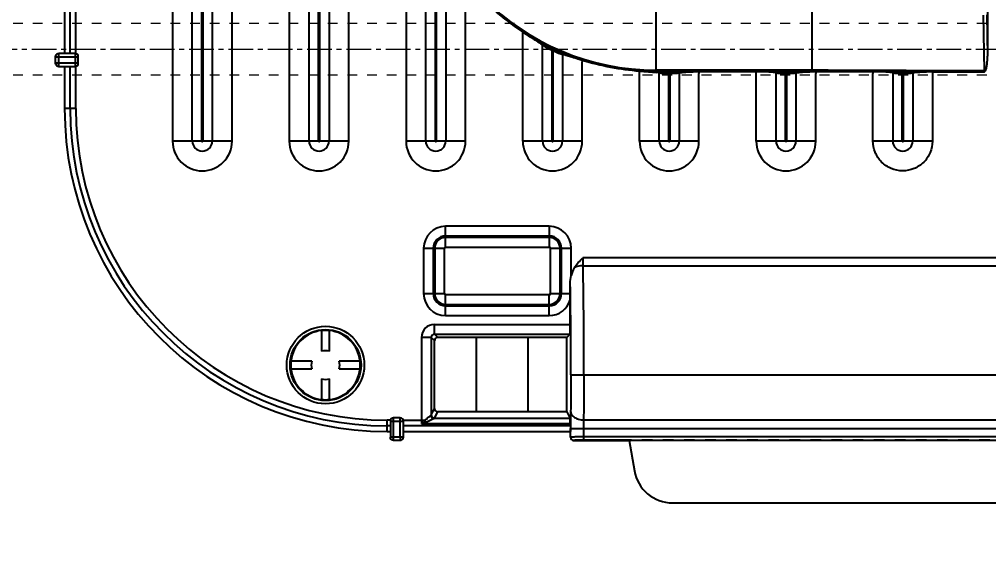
# Model space of a CAD drawing. Header units: millimetres. Extents: x -2895 to -298, y -11750 to -2997.
# Drawn here: x -1799.4 to -1649.3, y -6716.1 to -6635 of the extents above; entities that cross this region are included whole.
import ezdxf

# ---------------------------------------------------------------- set-up
doc = ezdxf.new("R2010")
doc.units = ezdxf.units.MM
doc.header["$LTSCALE"] = 16.335
doc.header["$PDMODE"] = 3
doc.header["$PDSIZE"] = 0.3125
doc.linetypes.add('CENTER', pattern=[0.6, 0.375, -0.075, 0.075, -0.075])
doc.linetypes.add('HIDDEN', pattern=[0.2, 0.1, -0.1])
doc.layers.get('0').update_dxf_attribs({"linetype": 'CONTINUOUS'})
doc.layers.get('Defpoints').update_dxf_attribs({"linetype": 'CONTINUOUS'})
doc.layers.add('cool', color=153, linetype='HIDDEN', lineweight=9)
doc.layers.add('DEFAULT_2', color=8, linetype='HIDDEN')
doc.styles.get("Standard").update_dxf_attribs({"font": 'txt', "width": 0.8})
doc.dimstyles.new('ISO-25', dxfattribs={"dimtxt": 8, "dimasz": 6, "dimexe": 0, "dimexo": 0, "dimgap": 0, "dimtad": 1, "dimdsep": 46, "dimtxsty": 'Standard', "dimcen": 0, "dimclrd": 4, "dimclre": 4, "dimclrt": 6, "dimazin": 0, "dimtfac": 1, "dimtofl": 0, "dimtmove": 0, "dimatfit": 3, "dimfxl": 0, "dimarcsym": 0})

# ---------------------------------------------------------------- blocks, each defined once
blk = doc.blocks.new('*D539')
at = {"color": 4, "lineweight": -2, "transparency": 16777216}
blk.add_line((-1577.23, -6626.06), (-1620.01, -6596.44), dxfattribs=at)
at = {"color": 4, "transparency": 16777216}
blk.add_solid([(-1619.44, -6595.61), (-1620.58, -6597.26), (-1624.95, -6593.02)], dxfattribs=at)
at = {"layer": 'Defpoints', "color": 0, "transparency": 16777216}
for p in [(-1627.82, -6591.03), (-1624.95, -6593.02)]:
    blk.add_point(p, dxfattribs=at)
at = {"color": 6, "transparency": 16777216, "insert": (-1593.2, -6608.7), "char_height": 8, "attachment_point": 5, "rotation": 325.2967, "bg_fill": 3, "box_fill_scale": 1.1, "bg_fill_color": 256, "bg_fill_true_color": 13158600, "bg_fill_transparency": 0}
blk.add_mtext('∅3.5(\\M+5CFE2\\M+5D5EB)', dxfattribs=at)
blk = doc.blocks.new('147')
at = {"layer": 'cool', "ltscale": 0.932966}
for p, q in [((229.57, -3849.57), (-211.77, -3849.57)), ((229.57, -3857.57), (-211.77, -3857.57))]:
    blk.add_line(p, q, dxfattribs=at)
at = {"layer": 'cool', "color": 1, "linetype": 'CENTER', "ltscale": 0.621977}
blk.add_line((243.9, -3853.57), (-226.1, -3853.57), dxfattribs=at)
blk = doc.blocks.new('*D549')
at = {"color": 4, "lineweight": -2, "transparency": 16777216}
blk.add_line((-1828.35, -6639.62), (-1878.61, -6639.62), dxfattribs=at)
at = {"layer": 'Defpoints', "color": 0, "transparency": 16777216}
for p in [(-1626.39, -6601.62), (-1828.35, -6639.62)]:
    blk.add_point(p, dxfattribs=at)
at = {"color": 6, "transparency": 16777216, "insert": (-1874.61, -6636.62), "char_height": 6, "attachment_point": 5, "bg_fill": 3, "box_fill_scale": 1.1, "bg_fill_color": 256, "bg_fill_true_color": 13158600, "bg_fill_transparency": 0}
blk.add_mtext('38', dxfattribs=at)
at = {"layer": 'Defpoints', "color": 0, "transparency": 16777216}
blk.add_point((-1870.61, -6639.62), dxfattribs=at)
blk = doc.blocks.new('*D570')
at = {"color": 4, "lineweight": -2, "transparency": 16777216}
blk.add_line((-1832.39, -6726.62), (-1881.81, -6726.62), dxfattribs=at)
at = {"layer": 'Defpoints', "color": 0, "transparency": 16777216}
for p in [(-1626.39, -6601.62), (-1832.39, -6726.62)]:
    blk.add_point(p, dxfattribs=at)
at = {"color": 6, "transparency": 16777216, "insert": (-1876.21, -6723.62), "char_height": 6, "attachment_point": 5, "bg_fill": 3, "box_fill_scale": 1.1, "bg_fill_color": 256, "bg_fill_true_color": 13158600, "bg_fill_transparency": 0}
blk.add_mtext('125', dxfattribs=at)
at = {"layer": 'Defpoints', "color": 0, "transparency": 16777216}
blk.add_point((-1870.61, -6726.62), dxfattribs=at)
blk = doc.blocks.new('*D557')
at = {"color": 4, "lineweight": -2, "transparency": 16777216}
blk.add_line((-1831.39, -6758.51), (-1831.39, -6810.65), dxfattribs=at)
at = {"layer": 'Defpoints', "color": 0, "transparency": 16777216}
for p in [(-1626.39, -6601.62), (-1831.39, -6758.51)]:
    blk.add_point(p, dxfattribs=at)
at = {"color": 6, "transparency": 16777216, "insert": (-1834.39, -6804.65), "char_height": 6, "attachment_point": 5, "rotation": 90, "bg_fill": 3, "box_fill_scale": 1.1, "bg_fill_color": 256, "bg_fill_true_color": 13158600, "bg_fill_transparency": 0}
blk.add_mtext('205', dxfattribs=at)
at = {"layer": 'Defpoints', "color": 0, "transparency": 16777216}
blk.add_point((-1831.39, -6798.65), dxfattribs=at)
blk = doc.blocks.new('*D559')
at = {"color": 4, "lineweight": -2, "transparency": 16777216}
blk.add_line((-1840.19, -6761.62), (-1881.01, -6761.62), dxfattribs=at)
at = {"layer": 'Defpoints', "color": 0, "transparency": 16777216}
for p in [(-1626.39, -6601.62), (-1840.19, -6761.62)]:
    blk.add_point(p, dxfattribs=at)
at = {"color": 6, "transparency": 16777216, "insert": (-1875.81, -6758.62), "char_height": 6, "attachment_point": 5, "bg_fill": 3, "box_fill_scale": 1.1, "bg_fill_color": 256, "bg_fill_true_color": 13158600, "bg_fill_transparency": 0}
blk.add_mtext('160', dxfattribs=at)
at = {"layer": 'Defpoints', "color": 0, "transparency": 16777216}
blk.add_point((-1870.61, -6761.62), dxfattribs=at)

msp = doc.modelspace()

# ---------------------------------------------------------------- linework, layer by layer
at = {"color": 7, "linetype": 'Continuous'}
for p, q in [((-1775.711, -6508.106), (-1775.711, -6653.831)), ((-1772.654, -6653.831), (-1772.654, -6508.106)), ((-1771.172, -6653.831), (-1771.172, -6508.106)), ((-1771.038, -6508.106), (-1771.038, -6653.831)), ((-1769.556, -6508.106), (-1769.556, -6653.831)), ((-1766.499, -6653.831), (-1766.499, -6508.106)), ((-1757.621, -6508.106), (-1757.621, -6653.831)), ((-1754.564, -6653.831), (-1754.564, -6508.106)), ((-1753.082, -6653.831), (-1753.082, -6508.106)), ((-1752.948, -6508.106), (-1752.948, -6653.831)), ((-1751.466, -6508.106), (-1751.466, -6653.831)), ((-1748.409, -6653.831), (-1748.409, -6508.106)), ((-1792.443, -6593.028), (-1792.443, -6640.263)), ((-1791.573, -6640.263), (-1791.573, -6593.028)), ((-1790.703, -6640.278), (-1790.703, -6593.014)), ((-1793.838, -6641.774), (-1793.838, -6640.763)), ((-1793.838, -6640.766), (-1790.821, -6640.766)), ((-1793.339, -6641.771), (-1793.339, -6640.263)), ((-1790.821, -6640.263), (-1793.339, -6640.263)), ((-1790.821, -6640.263), (-1790.821, -6642.206)), ((-1790.321, -6641.773), (-1790.321, -6640.763)), ((-1790.388, -6641.771), (-1793.339, -6641.771)), ((-1793.339, -6642.273), (-1793.339, -6641.771)), ((-1793.339, -6642.273), (-1790.821, -6642.273)), ((-1792.443, -6642.273), (-1792.443, -6648.806)), ((-1791.573, -6648.806), (-1791.573, -6642.273)), ((-1790.703, -6648.806), (-1790.703, -6642.259)), ((-1790.703, -6648.806), (-1792.443, -6648.806)), ((-1771.172, -6653.831), (-1775.711, -6653.831)), ((-1766.499, -6653.831), (-1771.038, -6653.831)), ((-1753.082, -6653.831), (-1757.621, -6653.831)), ((-1748.409, -6653.831), (-1752.948, -6653.831)), ((-1733.418, -6670.251), (-1733.418, -6667.022)), ((-1717.338, -6667.022), (-1733.418, -6667.022)), ((-1717.338, -6667.022), (-1717.338, -6670.251)), ((-1717.338, -6668.524), (-1733.418, -6668.524)), ((-1717.338, -6668.749), (-1733.418, -6668.749)), ((-1736.809, -6670.413), (-1736.809, -6677.448)), ((-1736.809, -6670.413), (-1733.58, -6670.413)), ((-1735.307, -6670.413), (-1735.307, -6677.448)), ((-1735.082, -6670.413), (-1735.082, -6677.448)), ((-1733.58, -6677.448), (-1733.58, -6670.413)), ((-1733.418, -6670.251), (-1717.338, -6670.251)), ((-1717.175, -6670.413), (-1717.175, -6677.448)), ((-1717.175, -6670.413), (-1713.946, -6670.413)), ((-1715.673, -6677.448), (-1715.673, -6670.413)), ((-1715.448, -6677.448), (-1715.448, -6670.413)), ((-1713.946, -6674.62), (-1713.946, -6670.413)), ((-1540.641, -6671.891), (-1712.129, -6671.891)), ((-1712.107, -6673.118), (-1540.663, -6673.118)), ((-1714.088, -6677.448), (-1714.088, -6675.909)), ((-1736.809, -6677.448), (-1733.58, -6677.448)), ((-1733.418, -6680.84), (-1733.418, -6677.611)), ((-1717.338, -6677.611), (-1733.418, -6677.611)), ((-1717.338, -6680.84), (-1717.338, -6677.611)), ((-1717.175, -6677.448), (-1714.088, -6677.448)), ((-1714.087, -6678.416), (-1714.088, -6677.448)), ((-1714.087, -6682.216), (-1714.087, -6678.416)), ((-1733.418, -6679.113), (-1717.338, -6679.113)), ((-1733.418, -6679.338), (-1717.338, -6679.338)), ((-1733.418, -6680.84), (-1717.338, -6680.84)), ((-1752.614, -6683.152), (-1752.614, -6686.376)), ((-1751.408, -6686.376), (-1751.408, -6683.152)), ((-1735.125, -6683.723), (-1735.125, -6682.216)), ((-1735.125, -6682.216), (-1714.087, -6682.216)), ((-1737.132, -6684.223), (-1737.132, -6697.046)), ((-1735.625, -6684.223), (-1737.132, -6684.223)), ((-1735.625, -6684.223), (-1735.625, -6696.235)), ((-1735.126, -6684.722), (-1735.625, -6684.223)), ((-1735.126, -6695.238), (-1735.126, -6684.722)), ((-1734.626, -6684.222), (-1735.125, -6683.723)), ((-1735.125, -6683.723), (-1714.126, -6683.723)), ((-1714.624, -6684.222), (-1734.626, -6684.222)), ((-1728.624, -6695.738), (-1728.624, -6684.222)), ((-1720.624, -6695.738), (-1720.624, -6684.222)), ((-1714.126, -6683.723), (-1714.624, -6684.222)), ((-1714.624, -6695.738), (-1714.624, -6684.222)), ((-1754.137, -6687.9), (-1757.362, -6687.9)), ((-1746.659, -6687.9), (-1749.883, -6687.9)), ((-1757.362, -6689.106), (-1754.137, -6689.106)), ((-1749.883, -6689.106), (-1746.659, -6689.106)), ((-1752.614, -6690.63), (-1752.614, -6693.855)), ((-1751.408, -6693.855), (-1751.408, -6690.631)), ((-1713.977, -6690.011), (-1538.793, -6690.011)), ((-1735.625, -6696.235), (-1735.126, -6695.238)), ((-1740.45, -6696.664), (-1741.46, -6696.664)), ((-1740.453, -6699.682), (-1740.453, -6696.731)), ((-1714.117, -6696.753), (-1735.168, -6696.753)), ((-1735.125, -6696.734), (-1734.627, -6695.738)), ((-1728.624, -6695.738), (-1734.627, -6695.738)), ((-1720.624, -6695.764), (-1728.624, -6695.764)), ((-1714.624, -6695.738), (-1720.624, -6695.738)), ((-1714.624, -6695.738), (-1714.117, -6696.753)), ((-1742.463, -6698.787), (-1742.463, -6697.046)), ((-1741.946, -6697.046), (-1742.463, -6697.046)), ((-1741.96, -6697.916), (-1742.463, -6697.916)), ((-1741.96, -6697.164), (-1741.96, -6699.682)), ((-1741.96, -6697.164), (-1740.018, -6697.164)), ((-1741.458, -6700.181), (-1741.458, -6697.164)), ((-1739.965, -6697.046), (-1736.672, -6697.046)), ((-1739.95, -6699.682), (-1739.95, -6697.164)), ((-1714.074, -6697.916), (-1739.95, -6697.916)), ((-1737.14, -6697.531), (-1714.084, -6697.531)), ((-1714.06, -6698.337), (-1538.711, -6698.337)), ((-1714.06, -6699.682), (-1714.06, -6698.338)), ((-1712.05, -6698.337), (-1712.05, -6700.129)), ((-1712.024, -6697.005), (-1540.747, -6697.005)), ((-1742.463, -6698.787), (-1741.96, -6698.787)), ((-1740.453, -6699.682), (-1741.96, -6699.682)), ((-1739.95, -6699.682), (-1740.453, -6699.682)), ((-1739.95, -6698.787), (-1714.06, -6698.787)), ((-1540.72, -6699.629), (-1712.05, -6699.629)), ((-1740.45, -6700.181), (-1741.461, -6700.181)), ((-1713.56, -6700.182), (-1704.971, -6700.182)), ((-1704.971, -6700.129), (-1712.05, -6700.129)), ((-1704.976, -6700.154), (-1547.795, -6700.154)), ((-1704.971, -6700.182), (-1704.143, -6704.877)), ((-1698.234, -6709.835), (-1554.536, -6709.835))]:
    msp.add_line(p, q, dxfattribs=at)
for radius in [6.004, 5.503]:
    msp.add_circle((-1752.01, -6688.503), radius, dxfattribs=at)
for centre, radius, start, end in [((-1790.821, -6640.763), 0.5, 0, 90), ((-1793.338, -6641.773), 0.5, 194.6037, 269.93689), ((-1790.821, -6641.773), 0.5, 270, 0), ((-1742.463, -6648.806), 49.981, 180, 270), ((-1742.463, -6648.806), 49.11, 180, 270), ((-1742.463, -6648.806), 48.24, 180, 270), ((-1771.105, -6653.831), 4.606, 180, 360), ((-1771.105, -6653.831), 1.549, 180.00138, 359.99862), ((-1771.105, -6653.831), 0.0669, 180, 0), ((-1753.015, -6653.831), 4.606, 180, 360), ((-1753.015, -6653.831), 1.549, 180.00138, 359.99862), ((-1753.015, -6653.831), 0.0669, 180, 0), ((-1733.418, -6670.413), 3.391, 90, 180), ((-1717.338, -6670.413), 3.391, 0, 90), ((-1733.418, -6670.413), 1.89, 90, 180), ((-1733.418, -6670.413), 1.664, 90, 180), ((-1717.338, -6670.413), 1.89, 0, 90), ((-1717.338, -6670.413), 1.664, 0, 90), ((-1733.418, -6670.413), 0.163, 90, 180), ((-1717.338, -6670.413), 0.163, 0, 90), ((-2590.873, -6688.833), 878.906, 359.923198, 1.024478), ((-2589.901, -6689.823), 875.924, 359.987703, 0.910198), ((-1733.418, -6677.448), 3.391, 180, 270), ((-1733.418, -6677.448), 1.89, 180, 270), ((-1733.418, -6677.448), 1.664, 180, 270), ((-1733.418, -6677.448), 0.163, 180, 270), ((-1717.338, -6677.448), 1.89, 270, 0), ((-1717.338, -6677.448), 1.664, 270, 0), ((-1717.338, -6677.448), 0.163, 270, 0), ((-1717.338, -6677.448), 3.391, 270, 343.42), ((-1752.01, -6688.503), 5.385, 96.43516, 173.57101), ((-1752.01, -6688.503), 5.359, 83.54549, 96.46692), ((-1752.01, -6688.503), 5.385, 6.42899, 83.57719), ((-1735.125, -6684.223), 2.007, 89.99234, 180.00772), ((-1735.126, -6684.222), 0.498, 89.82489, 180.17511), ((-1752.01, -6688.503), 2.211, 74.18891, 105.84215), ((-1752.01, -6688.503), 5.359, 173.53929, 186.46071), ((-1752.01, -6688.503), 2.211, 164.17338, 195.82662), ((-1752.01, -6688.503), 2.211, 344.17338, 15.82662), ((-1752.01, -6688.503), 5.359, 353.53929, 6.46071), ((-1752.01, -6688.503), 5.385, 186.42899, 263.56484), ((-1752.01, -6688.503), 5.385, 276.42281, 353.57101), ((-1752.01, -6688.503), 2.211, 254.15785, 285.81109), ((-1752.01, -6688.503), 5.359, 263.53308, 276.45451), ((-1741.46, -6697.164), 0.5, 90, 180), ((-1740.45, -6697.164), 0.5, 0, 90), ((-1735.124, -6696.234), 0.5, 180.10645, 269.95249), ((-1633.429, -6697.524), 80.626, 178.68428, 179.2113), ((-1740.451, -6699.681), 0.5, 284.6037, 359.93689), ((-1713.56, -6699.682), 0.5, 179.97143, 270.00521), ((-1698.234, -6703.835), 6, 190, 270)]:
    msp.add_arc(centre, radius, start, end, dxfattribs=at)
for centre, major_axis, ratio, start_param, end_param in [((-1714.127, -6682.216), (0, 1.508), 0.0261859, -3.1154127, -1.5707963), ((-1734.626, -6684.722), (-0.354, 0.354), 0.999315, -0.7850555, 0.7850555), ((-1734.626, -6695.237), (0.224, 0.448), 0.9982883, 2.034855, 3.6042813), ((-1714.119, -6698.259), (0, 1.508), 0.0261859, -1.0669174, -0.0523599), ((-1714.061, -6697.046), (0, 1.005), 0.0261859, -4.20851, -3.6651914)]:
    msp.add_ellipse(centre, major_axis=major_axis, ratio=ratio, start_param=start_param, end_param=end_param, dxfattribs=at)
for points, knots in [([(-1793.838, -6640.763), (-1793.838, -6640.658), (-1793.765, -6640.442), (-1793.577, -6640.315), (-1793.476, -6640.285)], [0, 0, 0, 0, 0.4989901, 1, 1, 1, 1]), ([(-1790.821, -6640.766), (-1790.779, -6640.766), (-1790.635, -6640.765), (-1790.491, -6640.762), (-1790.39, -6640.764)], [0, 0, 0, 0, 0.2971077, 1, 1, 1, 1]), ([(-1793.764, -6641.773), (-1793.774, -6641.773), (-1793.799, -6641.773), (-1793.824, -6641.771), (-1793.838, -6641.771)], [0, 0, 0, 0, 0.4075414, 1, 1, 1, 1]), ([(-1793.339, -6641.771), (-1793.38, -6641.771), (-1793.522, -6641.772), (-1793.664, -6641.775), (-1793.764, -6641.773)], [0, 0, 0, 0, 0.2947974, 1, 1, 1, 1]), ([(-1712.129, -6671.891), (-1712.129, -6672.001), (-1712.128, -6672.41), (-1712.12, -6672.819), (-1712.107, -6673.118)], [0, 0, 0, 0, 0.2676387, 1, 1, 1, 1]), ([(-1712.107, -6673.118), (-1712.233, -6673.12), (-1712.707, -6673.153), (-1713.181, -6673.291), (-1713.483, -6673.468)], [0, 0, 0, 0, 0.2638488, 1, 1, 1, 1]), ([(-1713.977, -6690.011), (-1713.977, -6690.524), (-1713.982, -6692.411), (-1714.001, -6694.299), (-1714.033, -6695.673)], [0, 0, 0, 0, 0.2717568, 1, 1, 1, 1]), ([(-1711.968, -6690.011), (-1711.968, -6690.644), (-1711.972, -6692.976), (-1711.992, -6695.307), (-1712.024, -6697.005)], [0, 0, 0, 0, 0.2717575, 1, 1, 1, 1]), ([(-1741.458, -6697.164), (-1741.458, -6697.122), (-1741.459, -6696.978), (-1741.462, -6696.834), (-1741.46, -6696.733)], [0, 0, 0, 0, 0.2971077, 1, 1, 1, 1]), ([(-1736.672, -6697.046), (-1736.55, -6696.978), (-1736.335, -6696.82), (-1736.093, -6696.609), (-1735.921, -6696.457), (-1735.815, -6696.364), (-1735.731, -6696.297), (-1735.68, -6696.262), (-1735.657, -6696.254)], [0, 0, 0, 0, 0.3237126, 0.6179412, 0.7471957, 0.8584407, 0.9450783, 1, 1, 1, 1]), ([(-1736.519, -6697.348), (-1736.373, -6697.301), (-1736.097, -6697.19), (-1735.723, -6697.008), (-1735.449, -6696.868), (-1735.27, -6696.787), (-1735.198, -6696.759), (-1735.168, -6696.753)], [0, 0, 0, 0, 0.3122743, 0.6011787, 0.8450557, 0.9374371, 1, 1, 1, 1]), ([(-1735.657, -6696.254), (-1735.653, -6696.253), (-1735.641, -6696.248), (-1735.628, -6696.243), (-1735.625, -6696.235)], [0, 0, 0, 0, 0.3595114, 1, 1, 1, 1]), ([(-1735.657, -6696.254), (-1735.656, -6696.381), (-1735.552, -6696.642), (-1735.293, -6696.752), (-1735.168, -6696.753)], [0, 0, 0, 0, 0.5036143, 1, 1, 1, 1]), ([(-1735.168, -6696.753), (-1735.162, -6696.752), (-1735.148, -6696.748), (-1735.129, -6696.743), (-1735.125, -6696.734)], [0, 0, 0, 0, 0.372446, 1, 1, 1, 1]), ([(-1714.033, -6695.673), (-1714.028, -6695.849), (-1713.892, -6696.23), (-1713.423, -6696.655), (-1712.774, -6696.934), (-1712.28, -6697.002), (-1712.024, -6697.005)], [0, 0, 0, 0, 0.2022474, 0.4362857, 0.7069985, 1, 1, 1, 1]), ([(-1737.132, -6697.046), (-1737.132, -6697.088), (-1737.132, -6697.25), (-1737.136, -6697.411), (-1737.14, -6697.531)], [0, 0, 0, 0, 0.260181, 1, 1, 1, 1]), ([(-1737.14, -6697.531), (-1737.101, -6697.492), (-1736.946, -6697.33), (-1736.792, -6697.166), (-1736.672, -6697.046)], [0, 0, 0, 0, 0.2449579, 1, 1, 1, 1]), ([(-1736.672, -6697.046), (-1736.661, -6697.073), (-1736.618, -6697.178), (-1736.565, -6697.278), (-1736.519, -6697.348)], [0, 0, 0, 0, 0.2611886, 1, 1, 1, 1]), ([(-1714.074, -6697.916), (-1714.073, -6697.954), (-1714.066, -6698.158), (-1714.064, -6698.361), (-1714.062, -6698.526)], [0, 0, 0, 0, 0.1881545, 1, 1, 1, 1]), ([(-1712.024, -6697.005), (-1712.028, -6697.103), (-1712.045, -6697.546), (-1712.05, -6697.991), (-1712.05, -6698.337)], [0, 0, 0, 0, 0.2199082, 1, 1, 1, 1]), ([(-1741.461, -6700.181), (-1741.566, -6700.181), (-1741.782, -6700.108), (-1741.908, -6699.92), (-1741.939, -6699.819)], [0, 0, 0, 0, 0.4989901, 1, 1, 1, 1]), ([(-1740.453, -6699.682), (-1740.453, -6699.723), (-1740.452, -6699.865), (-1740.449, -6700.007), (-1740.451, -6700.107)], [0, 0, 0, 0, 0.2947974, 1, 1, 1, 1]), ([(-1712.05, -6699.629), (-1712.181, -6699.629), (-1712.437, -6699.63), (-1712.81, -6699.632), (-1713.153, -6699.637), (-1713.453, -6699.643), (-1713.672, -6699.65), (-1713.817, -6699.656), (-1713.902, -6699.661), (-1713.967, -6699.666), (-1714.018, -6699.67), (-1714.042, -6699.675), (-1714.06, -6699.678), (-1714.06, -6699.682)], [0, 0, 0, 0, 0.1947765, 0.3820736, 0.5547444, 0.7061457, 0.8304525, 0.8809018, 0.9228883, 0.9559987, 0.9799485, 0.9945476, 1, 1, 1, 1]), ([(-1740.451, -6700.107), (-1740.451, -6700.117), (-1740.451, -6700.142), (-1740.453, -6700.167), (-1740.453, -6700.181)], [0, 0, 0, 0, 0.4075414, 1, 1, 1, 1])]:
    msp.add_open_spline(points, degree=3, knots=knots, dxfattribs=at)
for points in [[(-1793.476, -6640.285), (-1793.432, -6640.271), (-1793.385, -6640.263), (-1793.339, -6640.263)], [(-1793.822, -6641.899), (-1793.833, -6641.858), (-1793.838, -6641.816), (-1793.838, -6641.774)], [(-1713.483, -6673.468), (-1713.11, -6672.884), (-1712.62, -6672.381), (-1712.129, -6671.891)], [(-1713.483, -6673.468), (-1713.705, -6673.817), (-1713.853, -6674.217), (-1713.946, -6674.62)], [(-1714.088, -6675.91), (-1714.088, -6675.478), (-1714.044, -6675.041), (-1713.946, -6674.62)], [(-1737.14, -6697.531), (-1736.933, -6697.471), (-1736.725, -6697.413), (-1736.519, -6697.348)], [(-1741.939, -6699.819), (-1741.953, -6699.775), (-1741.96, -6699.728), (-1741.96, -6699.682)], [(-1714.062, -6698.526), (-1714.061, -6698.612), (-1714.06, -6698.698), (-1714.06, -6698.785)], [(-1740.324, -6700.165), (-1740.365, -6700.176), (-1740.408, -6700.181), (-1740.45, -6700.181)]]:
    msp.add_open_spline(points, degree=3, dxfattribs=at)
at = {"layer": 'DEFAULT_2', "color": 8, "linetype": 'HIDDEN'}
for p, q in [((-1790.821, -6642.206), (-1790.821, -6642.273)), ((-1790.388, -6641.771), (-1790.321, -6641.771)), ((-1728.624, -6684.222), (-1728.624, -6684.209)), ((-1720.624, -6684.222), (-1720.624, -6684.209)), ((-1740.453, -6696.731), (-1740.453, -6696.664)), ((-1728.624, -6695.738), (-1728.624, -6695.764)), ((-1720.624, -6695.738), (-1720.624, -6695.764)), ((-1740.018, -6697.164), (-1739.95, -6697.164)), ((-1714.059, -6697.777), (-1714.059, -6697.914)), ((-1704.971, -6700.182), (-1704.976, -6700.154)), ((-1547.8, -6700.129), (-1704.971, -6700.129))]:
    msp.add_line(p, q, dxfattribs=at)
msp.add_arc((-1642.275, -6698.398), 71.786, 179.61426, 179.95211, dxfattribs=at)
for points, knots in [([(-1790.39, -6640.764), (-1790.38, -6640.764), (-1790.357, -6640.764), (-1790.334, -6640.766), (-1790.321, -6640.766)], [0, 0, 0, 0, 0.4299212, 1, 1, 1, 1]), ([(-1741.46, -6696.733), (-1741.46, -6696.723), (-1741.46, -6696.7), (-1741.458, -6696.677), (-1741.458, -6696.664)], [0, 0, 0, 0, 0.4299212, 1, 1, 1, 1]), ([(-1714.047, -6696.414), (-1714.048, -6696.522), (-1714.054, -6696.976), (-1714.057, -6697.431), (-1714.059, -6697.777)], [0, 0, 0, 0, 0.2378506, 1, 1, 1, 1]), ([(-1712.05, -6700.129), (-1712.244, -6700.129), (-1712.526, -6700.13), (-1712.884, -6700.137), (-1713.11, -6700.143), (-1713.295, -6700.151), (-1713.421, -6700.159), (-1713.494, -6700.165), (-1713.531, -6700.171), (-1713.548, -6700.174), (-1713.561, -6700.18), (-1713.56, -6700.182)], [0, 0, 0, 0, 0.3843548, 0.5577846, 0.7095186, 0.8336455, 0.9253443, 0.9579059, 0.9811674, 0.9949607, 1, 1, 1, 1])]:
    msp.add_open_spline(points, degree=3, knots=knots, dxfattribs=at)

# ---------------------------------------------------------------- dimensions: what is measured, and where the dimension line sits
dim = msp.add_diameter_dim_2p(p1=(-1627.824, -6591.027), p2=(-1624.947, -6593.02), text='<>(镶针)', dimstyle='ISO-25', override={"dimfxl": 1.25})
dim.commit()
dim.dimension.update_dxf_attribs({"geometry": '*D539', "text_midpoint": (-1593.205, -6608.695)})

# ---------------------------------------------------------------- next in the draw order: block references
msp.add_blockref('147', (-1635.281, -2786.058))

# ---------------------------------------------------------------- next in the draw order: dimensions: what is measured, and where the dimension line sits
dim = msp.add_ordinate_dim(feature_location=(-1828.355, -6639.623), offset=(-42.25, 0), dtype=0, origin=(-1626.385, -6601.624), dimstyle='ISO-25', override={"dimtxt": 6, "dimfxl": 1.25})
dim.commit()
dim.dimension.update_dxf_attribs({"geometry": '*D549', "text_midpoint": (-1874.605, -6636.623)})

# ---------------------------------------------------------------- next in the draw order: dimensions: what is measured, and where the dimension line sits
dim = msp.add_ordinate_dim(feature_location=(-1832.393, -6726.623), offset=(-38.212, 0), dtype=0, origin=(-1626.385, -6601.624), dimstyle='ISO-25', override={"dimtxt": 6, "dimfxl": 1.25})
dim.commit()
dim.dimension.update_dxf_attribs({"geometry": '*D570', "text_midpoint": (-1876.205, -6723.623)})

# ---------------------------------------------------------------- next in the draw order: linework, layer by layer
at = {"color": 7, "linetype": 'Continuous'}
for p, q in [((-1739.531, -6508.106), (-1739.531, -6653.831)), ((-1676.635, -6611.331), (-1676.635, -6643.064)), ((-1649.429, -6613.74), (-1649.429, -6640.656)), ((-1736.474, -6653.831), (-1736.474, -6618.536)), ((-1734.992, -6653.831), (-1734.992, -6622.15)), ((-1734.858, -6622.416), (-1734.858, -6653.831)), ((-1733.376, -6624.902), (-1733.376, -6653.831)), ((-1730.319, -6653.831), (-1730.31, -6629.374)), ((-1700.755, -6643.187), (-1700.755, -6631.849)), ((-1649.893, -6642.94), (-1650.04, -6634.355)), ((-1649.539, -6634.259), (-1649.429, -6640.656)), ((-1721.441, -6653.831), (-1721.441, -6636.908)), ((-1718.384, -6653.831), (-1718.384, -6638.94)), ((-1716.902, -6653.831), (-1716.902, -6639.766)), ((-1716.768, -6639.828), (-1716.768, -6653.831)), ((-1715.286, -6640.381), (-1715.286, -6653.831)), ((-1712.226, -6641.286), (-1712.228, -6641.58)), ((-1712.229, -6653.831), (-1712.228, -6641.58)), ((-1676.635, -6642.847), (-1700.755, -6642.847)), ((-1674.145, -6643.047), (-1674.144, -6642.852)), ((-1649.893, -6642.94), (-1674.144, -6642.852)), ((-1703.351, -6653.831), (-1703.352, -6642.975)), ((-1700.755, -6643.077), (-1676.043, -6643.077)), ((-1700.294, -6653.831), (-1700.294, -6643.255)), ((-1698.812, -6653.831), (-1698.812, -6643.341)), ((-1698.812, -6643.341), (-1698.678, -6643.341)), ((-1698.678, -6643.341), (-1698.678, -6653.831)), ((-1697.196, -6643.255), (-1697.196, -6653.831)), ((-1694.139, -6653.831), (-1694.138, -6643.341)), ((-1694.136, -6643.061), (-1694.138, -6643.341)), ((-1685.261, -6653.831), (-1685.262, -6643.061)), ((-1682.204, -6653.831), (-1682.204, -6643.255)), ((-1680.722, -6653.831), (-1680.722, -6643.341)), ((-1680.722, -6643.341), (-1680.588, -6643.341)), ((-1680.588, -6643.341), (-1680.588, -6653.831)), ((-1679.106, -6643.255), (-1679.106, -6653.831)), ((-1676.049, -6653.831), (-1676.048, -6643.341)), ((-1676.046, -6643.059), (-1676.048, -6643.341)), ((-1674.145, -6643.053), (-1657.963, -6643.077)), ((-1667.176, -6653.801), (-1667.174, -6643.341)), ((-1667.172, -6643.06), (-1667.174, -6643.341)), ((-1664.114, -6643.255), (-1664.114, -6653.831)), ((-1662.632, -6643.341), (-1662.498, -6643.341)), ((-1662.632, -6653.831), (-1662.632, -6643.341)), ((-1662.498, -6643.341), (-1662.498, -6653.831)), ((-1661.016, -6643.255), (-1661.016, -6653.831)), ((-1657.961, -6643.113), (-1649.875, -6643.113)), ((-1657.961, -6643.113), (-1657.96, -6653.831)), ((-1734.992, -6653.831), (-1739.531, -6653.831)), ((-1730.319, -6653.831), (-1734.858, -6653.831)), ((-1716.902, -6653.831), (-1721.441, -6653.831)), ((-1712.229, -6653.831), (-1716.768, -6653.831)), ((-1698.812, -6653.831), (-1703.351, -6653.831)), ((-1694.139, -6653.831), (-1698.678, -6653.831)), ((-1680.722, -6653.831), (-1685.261, -6653.831)), ((-1676.049, -6653.831), (-1680.588, -6653.831)), ((-1662.632, -6653.831), (-1667.171, -6653.831)), ((-1657.959, -6653.831), (-1662.498, -6653.831))]:
    msp.add_line(p, q, dxfattribs=at)
for centre, radius, start, end in [((-1700.755, -6605.088), 37.759, 180, 270), ((-1700.755, -6605.088), 37.989, 237.00845, 252.39451), ((-1700.755, -6605.088), 38.253, 245.03202, 245.25304), ((-1700.258, -6602.552), 40.541, 252.829, 265.62314), ((-1676.712, -7355.685), 712.837, 89.793542, 89.993796), ((-1700.755, -6605.088), 37.989, 266.08609, 270), ((-1649.933, -6640.432), 2.509, 270.91192, 274.10775), ((-1657.395, -6643.147), 7.505, 0.09634, 1.57799), ((-1734.925, -6653.831), 4.606, 180, 360), ((-1734.925, -6653.831), 1.549, 180.00138, 359.99862), ((-1734.925, -6653.831), 0.0669, 180, 0), ((-1716.835, -6653.831), 4.606, 180, 360), ((-1716.835, -6653.831), 1.549, 180.00138, 359.99862), ((-1716.835, -6653.831), 0.0669, 180, 0), ((-1698.745, -6653.831), 4.606, 180, 360), ((-1698.745, -6653.831), 1.549, 180.00138, 359.99862), ((-1698.745, -6653.831), 0.0669, 180, 0), ((-1680.655, -6653.831), 4.606, 180, 360), ((-1680.655, -6653.831), 1.549, 180.00138, 359.99862), ((-1680.655, -6653.831), 0.0669, 180, 0), ((-1662.565, -6653.831), 1.549, 180.00138, 359.99862), ((-1662.565, -6653.831), 0.0669, 180, 0)]:
    msp.add_arc(centre, radius, start, end, dxfattribs=at)
for centre, major_axis, start_param, end_param in [((-1703.351, -6643.367), (3.317, 0), 0.3981949, 0.6716401), ((-1698.812, -6643.2), (1.608, 0), -2.7433978, -1.5707963), ((-1698.678, -6643.2), (1.608, 0), -1.5707963, -0.3981949), ((-1680.722, -6643.2), (1.608, 0), -2.7433978, -1.5707963), ((-1680.588, -6643.2), (1.608, 0), -1.5707963, -0.3981949), ((-1662.632, -6643.2), (1.608, 0), -2.7433978, -1.5707963), ((-1662.498, -6643.2), (1.608, 0), -1.5707963, -0.3981949)]:
    msp.add_ellipse(centre, major_axis=major_axis, ratio=0.0874887, start_param=start_param, end_param=end_param, dxfattribs=at)
for points, knots in [([(-1721.441, -6636.908), (-1722.277, -6636.365), (-1723.908, -6635.213), (-1726.205, -6633.292), (-1728.35, -6631.205), (-1729.674, -6629.71), (-1730.3, -6628.935)], [0, 0, 0, 0, 0.2499955, 0.4999793, 0.7500225, 1, 1, 1, 1]), ([(-1721.441, -6636.929), (-1721.137, -6637.127), (-1720.556, -6637.527), (-1719.71, -6638.06), (-1718.988, -6638.521), (-1718.559, -6638.807), (-1718.384, -6638.94)], [0, 0, 0, 0, 0.2976265, 0.5779398, 0.8201513, 1, 1, 1, 1]), ([(-1718.384, -6638.94), (-1718.303, -6639.001), (-1718.104, -6639.131), (-1717.615, -6639.418), (-1717.2, -6639.628), (-1716.902, -6639.766)], [0, 0, 0, 0, 0.1796033, 0.4201168, 1, 1, 1, 1]), ([(-1716.768, -6639.828), (-1716.483, -6639.96), (-1716.078, -6640.132), (-1715.579, -6640.305), (-1715.372, -6640.365), (-1715.286, -6640.381)], [0, 0, 0, 0, 0.5945256, 0.833655, 1, 1, 1, 1]), ([(-1715.286, -6640.381), (-1715.112, -6640.413), (-1714.696, -6640.527), (-1713.993, -6640.741), (-1713.15, -6641.017), (-1712.538, -6641.186), (-1712.224, -6641.286)], [0, 0, 0, 0, 0.1662877, 0.4043648, 0.6903429, 1, 1, 1, 1]), ([(-1649.753, -6642.934), (-1649.648, -6642.773), (-1649.559, -6642.384), (-1649.478, -6641.815), (-1649.437, -6641.235), (-1649.429, -6640.849), (-1649.429, -6640.656)], [0, 0, 0, 0, 0.2496945, 0.499639, 0.749827, 1, 1, 1, 1]), ([(-1703.351, -6642.975), (-1703.105, -6642.992), (-1702.625, -6643.036), (-1701.76, -6643.103), (-1701.139, -6643.145), (-1700.755, -6643.187)], [0, 0, 0, 0, 0.284436, 0.5548584, 1, 1, 1, 1]), ([(-1697.196, -6643.255), (-1697.031, -6643.221), (-1696.623, -6643.17), (-1695.603, -6643.095), (-1694.748, -6643.077), (-1694.135, -6643.077)], [0, 0, 0, 0, 0.1651759, 0.400724, 1, 1, 1, 1]), ([(-1682.204, -6643.255), (-1682.37, -6643.221), (-1682.777, -6643.17), (-1683.797, -6643.095), (-1684.651, -6643.077), (-1685.264, -6643.077)], [0, 0, 0, 0, 0.1651885, 0.4006871, 1, 1, 1, 1]), ([(-1679.106, -6643.255), (-1678.967, -6643.226), (-1678.629, -6643.181), (-1678.05, -6643.132), (-1677.345, -6643.098), (-1676.838, -6643.081), (-1676.572, -6643.077)], [0, 0, 0, 0, 0.1676662, 0.4012381, 0.6860464, 1, 1, 1, 1]), ([(-1664.114, -6643.255), (-1664.28, -6643.221), (-1664.687, -6643.17), (-1665.706, -6643.095), (-1666.56, -6643.077), (-1667.172, -6643.077)], [0, 0, 0, 0, 0.165183, 0.4006501, 1, 1, 1, 1]), ([(-1661.016, -6643.255), (-1660.851, -6643.221), (-1660.445, -6643.17), (-1659.427, -6643.095), (-1658.575, -6643.078), (-1657.963, -6643.077)], [0, 0, 0, 0, 0.1651954, 0.400626, 1, 1, 1, 1]), ([(-1657.96, -6653.831), (-1657.96, -6654.431), (-1658.199, -6655.645), (-1659.229, -6657.178), (-1660.767, -6658.202), (-1662.581, -6658.557), (-1664.392, -6658.19), (-1665.924, -6657.156), (-1666.942, -6655.615), (-1667.176, -6654.401), (-1667.176, -6653.801)], [0, 0, 0, 0, 0.1250041, 0.2499925, 0.3749929, 0.4999934, 0.6249931, 0.749998, 0.8749792, 1, 1, 1, 1])]:
    msp.add_open_spline(points, degree=3, knots=knots, dxfattribs=at)
for points in [[(-1676.046, -6643.059), (-1675.413, -6643.033), (-1674.778, -6643.039), (-1674.145, -6643.053)], [(-1649.875, -6643.113), (-1649.833, -6643.054), (-1649.792, -6642.995), (-1649.753, -6642.934)]]:
    msp.add_open_spline(points, degree=3, dxfattribs=at)

# ---------------------------------------------------------------- next in the draw order: dimensions: what is measured, and where the dimension line sits
dim = msp.add_ordinate_dim(feature_location=(-1831.385, -6758.506), offset=(0, -40.141), dtype=1, origin=(-1626.385, -6601.624), dimstyle='ISO-25', override={"dimtxt": 6, "dimfxl": 1.25})
dim.commit()
dim.dimension.update_dxf_attribs({"geometry": '*D557', "text_midpoint": (-1834.385, -6804.647)})

# ---------------------------------------------------------------- next in the draw order: dimensions: what is measured, and where the dimension line sits
dim = msp.add_ordinate_dim(feature_location=(-1840.185, -6761.623), offset=(-30.42, 0), dtype=0, origin=(-1626.385, -6601.624), dimstyle='ISO-25', override={"dimtxt": 6, "dimfxl": 1.25})
dim.commit()
dim.dimension.update_dxf_attribs({"geometry": '*D559', "text_midpoint": (-1875.805, -6758.623)})

doc.saveas('drawing.dxf')
